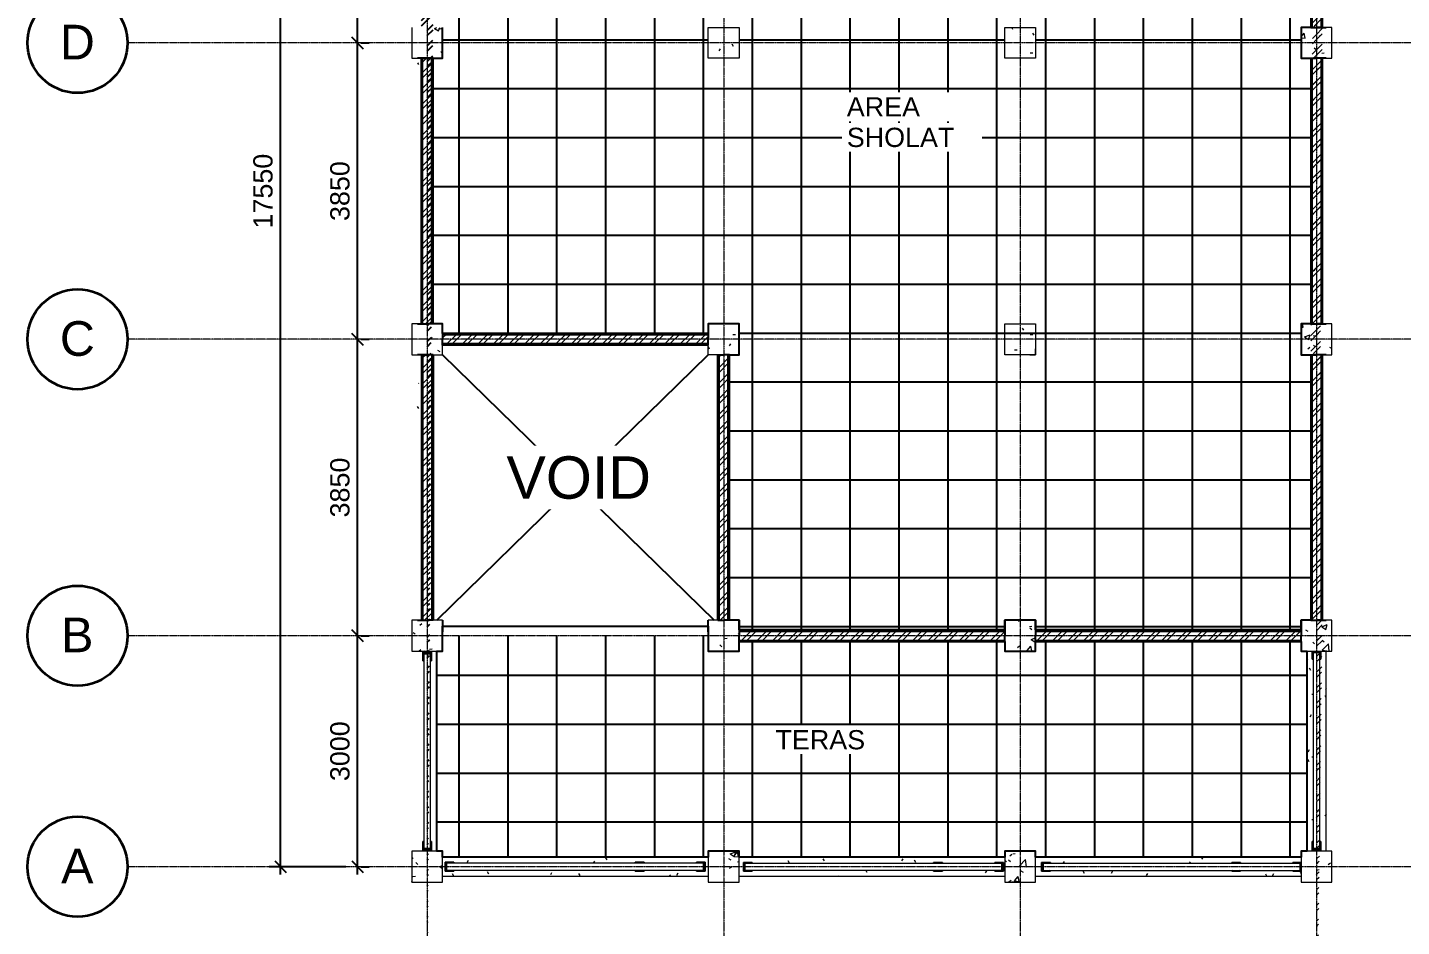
# Model space of a CAD drawing. Header units: millimetres. Extents: x 181904 to 315432, y 14752 to 46226.
# Drawn here: x 279509 to 297355, y 21502 to 33179 of the extents above; entities that cross this region are included whole.
import ezdxf

# ---------------------------------------------------------------- set-up
doc = ezdxf.new("R2010")
doc.units = ezdxf.units.MM
doc.linetypes.add('Grid Line', pattern=[21, 12, -3, 3, -3])
for name, color, linetype, lineweight in [('A-ANNO-DIMS', 211, 'Continuous', 9), ('A-FLOR', 192, 'Continuous', 9), ('A-FLOR-HRAL', 11, 'Continuous', 9), ('A-WALL', 113, 'Continuous', 9), ('A-WALL-PATT', 111, 'Continuous', 25), ('G-ANNO-TEXT', 231, 'Continuous', 9), ('S-BEAM', 12, 'Continuous', 9), ('S-COLS', 52, 'Continuous', 9), ('S-GRID', 1, 'Continuous', 9), ('S-GRID-IDEN', 1, 'Continuous', 35)]:
    doc.layers.add(name, color=color, linetype=linetype, lineweight=lineweight)
doc.styles.add('Arial', font='arial.ttf', dxfattribs={"height": 450})
doc.styles.add('Arial_1', font='arial.ttf', dxfattribs={"height": 250})
doc.dimstyles.new('Diagonal_-_2_5mm_Arial', dxfattribs={"dimscale": 304.8, "dimtxt": 255.06485, "dimasz": 0.492126, "dimexe": 0.492126, "dimexo": 0.492126, "dimgap": 0.328084, "dimtad": 1, "dimdec": 0, "dimzin": 0, "dimdsep": 46, "dimtxsty": 'Arial_1', "dimblk1": 'OBLIQUE', "dimblk2": 'OBLIQUE', "dimsah": 1, "dimcen": 0.09, "dimdle": 0.328084, "dimazin": 0, "dimtfac": 1, "dimtdec": 4, "dimtix": 1, "dimtmove": 0, "dimatfit": 3, "dimfxl": 1, "dimtvp": 1, "dimtfill": 1, "dimtolj": 1, "dimtzin": 0, "dimarcsym": 2})
pattern_1 = [(0, (292938.48, 26551.46), (812.8, 203.2), [33.528, -576.072, 33.528, -576.072, -3251.2]), (0, (292938.48, 26551.46), (812.8, 203.2), [-1219.2, 33.528, -1185.672, 33.528, -576.072, -1422.4]), (0, (292938.48, 26551.46), (812.8, 203.2), [-3048, 33.528, -372.872, 33.528, -982.472]), (120, (293243.28, 26653.06), (-582.3764, 602.3054), [33.528, -576.072, 33.528, -576.072, -3251.2]), (120, (293243.28, 26653.06), (-582.3764, 602.3054), [-1219.2, 33.528, -1185.672, 33.528, -576.072, -1422.4]), (120, (293243.28, 26653.06), (-582.3764, 602.3054), [-3048, 33.528, -372.872, 33.528, -982.472]), (240, (293344.88, 27059.46), (-230.4236, -805.5054), [33.528, -576.072, 33.528, -576.072, -3251.2]), (240, (293344.88, 27059.46), (-230.4236, -805.5054), [-1219.2, 33.528, -1185.672, 33.528, -576.072, -1422.4]), (240, (293344.88, 27059.46), (-230.4236, -805.5054), [-3048, 33.528, -372.872, 33.528, -982.472])]
pattern_2 = [(50, (292938.5, 26551.46), (728.737, -63.756), [76.2, -838.2]), (355, (292938.5, 26551.46), (-140.97, 764.23), [60.96, -670.56]), (100.451, (292999.2, 26546.14), (587.77, 700.467), [64.76, -712.36]), (46.184, (292938.5, 26754.7), (1084.32, -168.17), [114.3, -1257.3]), (96.636, (293028.8, 26740.6), (949.61, 989.71), [97.14, -1068.54]), (351.184, (292938.5, 26754.7), (949.62, 989.7), [91.44, -1005.84]), (21, (293040.1, 26703.86), (606.458, -409.06), [76.2, -838.2]), (326, (293040.1, 26703.86), (247.21, 736.753), [60.96, -670.56]), (71.451, (293090.6, 26669.8), (853.67, 327.685), [64.76, -712.36]), (37.5, (292938.48, 26551.46), (12.355, 338.22), [33.528, -628.904, 33.528, -647.192, -673.1]), (37.5, (292938.48, 26551.46), (12.355, 338.22), [-1343.152, 33.528, -639.572]), (7.5, (292938.48, 26551.46), (267.279, 400.722), [33.528, -354.584, 33.528, -613.664, -256.54]), (7.5, (292938.48, 26551.46), (267.279, 400.722), [-1035.304, 33.528, -223.012]), (327.5, (292711.9, 26551.46), (542.363, -22.915), [33.528, -220.472, 33.528, -758.952, -1051.56]), (327.5, (292711.9, 26551.46), (542.363, -22.915), [-1046.48, 33.528, -1018.032]), (317.5, (292610.3, 26551.46), (592.517, 101.707), [33.528, -296.672, 33.528, -492.76, -746.76]), (317.5, (292610.3, 26551.46), (592.517, 101.707), [-856.49, 33.53, -713.23])]
pattern_3 = [(45, (220486.29, 27640.56), (-101.02788, 101.02788), []), (45, (220553.64, 27640.56), (-101.02788, 101.02788), [])]

# ---------------------------------------------------------------- blocks, each defined once
blk = doc.blocks.new('Railing - 2_5 in-353977-LANTAI 2')
at = {"layer": 'A-FLOR-HRAL'}
for p, q in [((-57.15, 57.15), (57.15, 57.15)), ((-57.15, 57.15), (-43.053, 43.053)), ((-57.15, -57.15), (-57.15, 57.15)), ((57.15, 57.15), (-57.15, 57.15)), ((-57.15, 57.15), (-57.15, -57.15)), ((43.053, 43.053), (-43.053, 43.053)), ((-43.053, 43.053), (-43.053, 31.75)), ((43.053, 43.053), (57.15, 57.15)), ((43.053, 31.75), (43.053, 43.053)), ((57.15, 57.15), (57.15, -57.15)), ((57.15, -57.15), (57.15, 57.15)), ((-57.15, -57.15), (-44.45, -44.45)), ((-44.45, -57.15), (-57.15, -57.15)), ((-57.15, -57.15), (-44.45, -57.15)), ((57.15, -57.15), (44.45, -44.45)), ((57.15, -57.15), (44.45, -57.15)), ((44.45, -57.15), (57.15, -57.15))]:
    blk.add_line(p, q, dxfattribs=at)
blk = doc.blocks.new('Railing - 2_5 in-V1-LANTAI 2')
at = {"layer": 'A-FLOR-HRAL'}
for p, q in [((-57.15, 57.15), (-44.45, 57.15)), ((-57.15, 57.15), (-44.45, 44.45)), ((-57.15, -57.15), (-57.15, 57.15)), ((-44.45, 57.15), (-57.15, 57.15)), ((-57.15, 57.15), (-57.15, -57.15)), ((44.45, 57.15), (57.15, 57.15)), ((44.45, 44.45), (57.15, 57.15)), ((57.15, 57.15), (44.45, 57.15)), ((57.15, 57.15), (57.15, -57.15)), ((57.15, -57.15), (57.15, 57.15)), ((-57.15, -57.15), (-43.053, -43.053)), ((57.15, -57.15), (-57.15, -57.15)), ((-57.15, -57.15), (57.15, -57.15)), ((-43.053, -31.75), (-43.053, -43.053)), ((-43.053, -43.053), (43.053, -43.053)), ((43.053, -43.053), (43.053, -31.75)), ((57.15, -57.15), (43.053, -43.053))]:
    blk.add_line(p, q, dxfattribs=at)
blk = doc.blocks.new('Railing - 2_5 in-V2-LANTAI 2')
at = {"layer": 'A-FLOR-HRAL'}
for p, q in [((-57.15, 57.15), (-44.45, 57.15)), ((-57.15, 57.15), (-44.45, 44.45)), ((-57.15, -57.15), (-57.15, 57.15)), ((-44.45, 57.15), (-57.15, 57.15)), ((-57.15, 57.15), (-57.15, -57.15)), ((44.45, 57.15), (57.15, 57.15)), ((44.45, 44.45), (57.15, 57.15)), ((57.15, 57.15), (44.45, 57.15)), ((57.15, 57.15), (57.15, -57.15)), ((57.15, -57.15), (57.15, 57.15)), ((-57.15, -57.15), (-44.45, -44.45)), ((-44.45, -57.15), (-57.15, -57.15)), ((-57.15, -57.15), (-44.45, -57.15)), ((57.15, -57.15), (44.45, -44.45)), ((57.15, -57.15), (44.45, -57.15)), ((44.45, -57.15), (57.15, -57.15))]:
    blk.add_line(p, q, dxfattribs=at)
blk = doc.blocks.new('Railing - Railing-358414-LANTAI 2')
at = {"rotation": 89.99999999999982}
for name, p in [('Railing - 2_5 in-353977-LANTAI 2', (-7949, -4272)), ('Railing - 2_5 in-V2-LANTAI 2', (-5479, -4272)), ('Railing - 2_5 in-V1-LANTAI 2', (-4685, -4272))]:
    blk.add_blockref(name, p, dxfattribs=at)
blk = doc.blocks.new('Top Rail Type - Top Rail_Internal_-358570-LANTAI 2')
at = {"layer": 'A-FLOR-HRAL'}
for p, q in [((-7917, -4228), (-7981, -4228)), ((-7981, -4228), (-7981, -4230)), ((-7981, -4314), (-7981, -4230)), ((-4717, -4228), (-7917, -4228)), ((-4654, -4228), (-4717, -4228)), ((-4654, -4230), (-4654, -4228)), ((-4654, -4230), (-4654, -4314)), ((-7981, -4314), (-7981, -4317)), ((-7981, -4317), (-7917, -4317)), ((-7917, -4317), (-4717, -4317)), ((-4717, -4317), (-4654, -4317)), ((-4654, -4317), (-4654, -4314))]:
    blk.add_line(p, q, dxfattribs=at)
blk = doc.blocks.new('Railing - Railing-358851-LANTAI 2')
at = {"rotation": 89.99999999999982}
for name, p in [('Railing - 2_5 in-353977-LANTAI 2', (-4074, -4274)), ('Railing - 2_5 in-V2-LANTAI 2', (-1604, -4274)), ('Railing - 2_5 in-V1-LANTAI 2', (-810, -4274))]:
    blk.add_blockref(name, p, dxfattribs=at)
blk = doc.blocks.new('Top Rail Type - Top Rail_Internal_-358989-LANTAI 2')
at = {"layer": 'A-FLOR-HRAL'}
for p, q in [((-4042, -4229), (-4106, -4229)), ((-4106, -4229), (-4106, -4232)), ((-4106, -4316), (-4106, -4232)), ((-842, -4229), (-4042, -4229)), ((-779, -4229), (-842, -4229)), ((-779, -4232), (-779, -4229)), ((-779, -4232), (-779, -4316)), ((-4106, -4316), (-4106, -4318)), ((-4106, -4318), (-4042, -4318)), ((-4042, -4318), (-842, -4318)), ((-842, -4318), (-779, -4318)), ((-779, -4318), (-779, -4316))]:
    blk.add_line(p, q, dxfattribs=at)
blk = doc.blocks.new('Railing - 2_5 in-V3-LANTAI 2')
at = {"layer": 'A-FLOR-HRAL'}
for p, q in [((-57, 57), (-44, 57)), ((-57, 57), (-45, 45)), ((-57, -51), (-57, 57)), ((-44, 57), (-57, 57)), ((-57, 57), (-57, -51)), ((44, 57), (57, 57)), ((57, 57), (44, 57)), ((45, 45), (57, 57)), ((57, 57), (57, -51)), ((57, -51), (57, 57)), ((-51, -51), (-43, -43)), ((-43, -32), (-43, -43)), ((-43, -43), (43, -43)), ((43, -43), (43, -32)), ((51, -51), (43, -43))]:
    blk.add_line(p, q, dxfattribs=at)
blk = doc.blocks.new('Railing - Railing-359004-LANTAI 2')
at = {"rotation": 89.99999999999982}
for name, p in [('Railing - 2_5 in-353977-LANTAI 2', (-201, -4275)), ('Railing - 2_5 in-V2-LANTAI 2', (2269, -4275)), ('Railing - 2_5 in-V3-LANTAI 2', (3062, -4275))]:
    blk.add_blockref(name, p, dxfattribs=at)
blk = doc.blocks.new('Top Rail Type - Top Rail_Internal_-359223-LANTAI 2')
at = {"layer": 'A-FLOR-HRAL'}
for p, q in [((-170, -4231), (-233, -4231)), ((-233, -4231), (-233, -4233)), ((-233, -4317), (-233, -4233)), ((3030, -4231), (-170, -4231)), ((3094, -4231), (3030, -4231)), ((3094, -4233), (3094, -4231)), ((3094, -4233), (3094, -4317)), ((-233, -4317), (-233, -4320)), ((-233, -4320), (-170, -4320)), ((-170, -4320), (3030, -4320)), ((3030, -4320), (3094, -4320)), ((3094, -4320), (3094, -4317))]:
    blk.add_line(p, q, dxfattribs=at)
blk = doc.blocks.new('Railing - 2_5 in-V4-LANTAI 2')
at = {"layer": 'A-FLOR-HRAL'}
for p, q in [((-57.15, -57.15), (-57.15, 48.25)), ((-57.15, 48.25), (-57.15, -57.15)), ((-48.25, 48.25), (-43.053, 43.053)), ((43.053, 43.053), (-43.053, 43.053)), ((-43.053, 43.053), (-43.053, 31.75)), ((43.053, 43.053), (48.25, 48.25)), ((43.053, 31.75), (43.053, 43.053)), ((57.15, 48.25), (57.15, -57.15)), ((57.15, -57.15), (57.15, 48.25)), ((-57.15, -57.15), (-44.45, -44.45)), ((-44.45, -57.15), (-57.15, -57.15)), ((-57.15, -57.15), (-44.45, -57.15)), ((57.15, -57.15), (44.45, -44.45)), ((57.15, -57.15), (44.45, -57.15)), ((44.45, -57.15), (57.15, -57.15))]:
    blk.add_line(p, q, dxfattribs=at)
blk = doc.blocks.new('Railing - Railing-359238-LANTAI 2')
for name, p in [('Railing - 2_5 in-V4-LANTAI 2', (3313, -1520)), ('Railing - 2_5 in-V1-LANTAI 2', (3313, -4004))]:
    blk.add_blockref(name, p)
blk = doc.blocks.new('Top Rail Type - Top Rail_Internal_-359426-LANTAI 2')
at = {"layer": 'A-FLOR-HRAL'}
for p, q in [((3268, -1489), (3268, -1552)), ((3271, -1489), (3268, -1489)), ((3268, -1552), (3268, -3972)), ((3271, -1489), (3355, -1489)), ((3357, -1489), (3355, -1489)), ((3357, -1552), (3357, -1489)), ((3357, -3972), (3357, -1552)), ((3268, -3972), (3268, -4036)), ((3268, -4036), (3271, -4036)), ((3355, -4036), (3271, -4036)), ((3355, -4036), (3357, -4036)), ((3357, -4036), (3357, -3972))]:
    blk.add_line(p, q, dxfattribs=at)
blk = doc.blocks.new('Railing - Railing-359441-LANTAI 2')
for name, p in [('Railing - 2_5 in-353977-LANTAI 2', (-8237, -1540)), ('Railing - 2_5 in-V1-LANTAI 2', (-8237, -4004))]:
    blk.add_blockref(name, p)
blk = doc.blocks.new('Top Rail Type - Top Rail_Internal_-359562-LANTAI 2')
at = {"layer": 'A-FLOR-HRAL'}
for p, q in [((-8282, -1509), (-8282, -1572)), ((-8279, -1509), (-8282, -1509)), ((-8282, -1572), (-8282, -3972)), ((-8279, -1509), (-8195, -1509)), ((-8193, -1509), (-8195, -1509)), ((-8193, -1572), (-8193, -1509)), ((-8193, -3972), (-8193, -1572)), ((-8282, -3972), (-8282, -4036)), ((-8282, -4036), (-8279, -4036)), ((-8195, -4036), (-8279, -4036)), ((-8195, -4036), (-8193, -4036)), ((-8193, -4036), (-8193, -3972))]:
    blk.add_line(p, q, dxfattribs=at)
blk = doc.blocks.new('Grid - Standard-24584-LANTAI 2')
at = {"layer": 'S-GRID-IDEN'}
blk.add_circle((0, 0), 6.5, dxfattribs=at)
blk = doc.blocks.new('_Oblique')
at = {"color": 0, "linetype": 'ByBlock', "lineweight": -2}
blk.add_line((-0.5, -0.5), (0.5, 0.5), dxfattribs=at)
blk = doc.blocks.new('*D44')
at = {"layer": 'A-ANNO-DIMS', "color": 0, "lineweight": -2, "transparency": 16777216}
for p, q in [((283796, 22179), (283796, 25379)), ((283840, 25279), (283946, 25279)), ((283840, 22279), (283946, 22279))]:
    blk.add_line(p, q, dxfattribs=at)
at = {"layer": 'Defpoints', "color": 0, "transparency": 16777216}
for p in [(283690, 25279), (283796, 25279), (283690, 22279)]:
    blk.add_point(p, dxfattribs=at)
at = {"layer": 'A-ANNO-DIMS', "color": 0, "lineweight": -2, "transparency": 16777216, "xscale": 150, "yscale": 150, "zscale": 150}
for p, rotation in [((283796, 25279), 90), ((283796, 22279), 270)]:
    blk.add_blockref('_Oblique', p, dxfattribs=dict(at, rotation=rotation))
at = {"layer": 'A-ANNO-DIMS', "color": 0, "transparency": 16777216, "insert": (283568, 23779), "char_height": 250, "width": 922.94, "attachment_point": 5, "rotation": 90, "style": 'Arial_1', "bg_fill": 3, "box_fill_scale": 1.1, "bg_fill_color": 256, "bg_fill_true_color": 13158600, "bg_fill_transparency": 0}
blk.add_mtext('\\A1;3000', dxfattribs=at)
blk = doc.blocks.new('*D45')
at = {"layer": 'A-ANNO-DIMS', "color": 0, "lineweight": -2, "transparency": 16777216}
for p, q in [((283796, 25179), (283796, 29229)), ((283840, 29129), (283946, 29129)), ((283840, 25279), (283946, 25279))]:
    blk.add_line(p, q, dxfattribs=at)
at = {"layer": 'Defpoints', "color": 0, "transparency": 16777216}
for p in [(283690, 29129), (283796, 29129), (283690, 25279)]:
    blk.add_point(p, dxfattribs=at)
at = {"layer": 'A-ANNO-DIMS', "color": 0, "lineweight": -2, "transparency": 16777216, "xscale": 150, "yscale": 150, "zscale": 150}
for p, rotation in [((283796, 29129), 90), ((283796, 25279), 270)]:
    blk.add_blockref('_Oblique', p, dxfattribs=dict(at, rotation=rotation))
at = {"layer": 'A-ANNO-DIMS', "color": 0, "transparency": 16777216, "insert": (283568, 27204), "char_height": 250, "width": 922.94, "attachment_point": 5, "rotation": 90, "style": 'Arial_1', "bg_fill": 3, "box_fill_scale": 1.1, "bg_fill_color": 256, "bg_fill_true_color": 13158600, "bg_fill_transparency": 0}
blk.add_mtext('\\A1;3850', dxfattribs=at)
blk = doc.blocks.new('*D46')
at = {"layer": 'A-ANNO-DIMS', "color": 0, "lineweight": -2, "transparency": 16777216}
for p, q in [((283796, 29029), (283796, 33079)), ((283840, 32979), (283946, 32979)), ((283840, 29129), (283946, 29129))]:
    blk.add_line(p, q, dxfattribs=at)
at = {"layer": 'Defpoints', "color": 0, "transparency": 16777216}
for p in [(283690, 32979), (283796, 32979), (283690, 29129)]:
    blk.add_point(p, dxfattribs=at)
at = {"layer": 'A-ANNO-DIMS', "color": 0, "lineweight": -2, "transparency": 16777216, "xscale": 150, "yscale": 150, "zscale": 150}
for p, rotation in [((283796, 32979), 90), ((283796, 29129), 270)]:
    blk.add_blockref('_Oblique', p, dxfattribs=dict(at, rotation=rotation))
at = {"layer": 'A-ANNO-DIMS', "color": 0, "transparency": 16777216, "insert": (283568, 31054), "char_height": 250, "width": 922.94, "attachment_point": 5, "rotation": 90, "style": 'Arial_1', "bg_fill": 3, "box_fill_scale": 1.1, "bg_fill_color": 256, "bg_fill_true_color": 13158600, "bg_fill_transparency": 0}
blk.add_mtext('\\A1;3850', dxfattribs=at)
blk = doc.blocks.new('*D47')
at = {"layer": 'A-ANNO-DIMS', "color": 0, "lineweight": -2, "transparency": 16777216}
for p, q in [((283796, 32879), (283796, 36929)), ((283840, 36829), (283946, 36829)), ((283840, 32979), (283946, 32979))]:
    blk.add_line(p, q, dxfattribs=at)
at = {"layer": 'Defpoints', "color": 0, "transparency": 16777216}
for p in [(283690, 36829), (283796, 36829), (283690, 32979)]:
    blk.add_point(p, dxfattribs=at)
at = {"layer": 'A-ANNO-DIMS', "color": 0, "lineweight": -2, "transparency": 16777216, "xscale": 150, "yscale": 150, "zscale": 150}
for p, rotation in [((283796, 36829), 90), ((283796, 32979), 270)]:
    blk.add_blockref('_Oblique', p, dxfattribs=dict(at, rotation=rotation))
at = {"layer": 'A-ANNO-DIMS', "color": 0, "transparency": 16777216, "insert": (283568, 34904), "char_height": 250, "width": 922.94, "attachment_point": 5, "rotation": 90, "style": 'Arial_1', "bg_fill": 3, "box_fill_scale": 1.1, "bg_fill_color": 256, "bg_fill_true_color": 13158600, "bg_fill_transparency": 0}
blk.add_mtext('\\A1;3850', dxfattribs=at)
blk = doc.blocks.new('*D49')
at = {"layer": 'A-ANNO-DIMS', "color": 0, "lineweight": -2, "transparency": 16777216}
for p, q in [((283646, 39829), (282646, 39829)), ((282796, 22179), (282796, 39929)), ((283646, 22279), (282646, 22279))]:
    blk.add_line(p, q, dxfattribs=at)
at = {"layer": 'Defpoints', "color": 0, "transparency": 16777216}
for p in [(282796, 39829), (283796, 39829), (283796, 22279)]:
    blk.add_point(p, dxfattribs=at)
at = {"layer": 'A-ANNO-DIMS', "color": 0, "lineweight": -2, "transparency": 16777216, "xscale": 150, "yscale": 150, "zscale": 150}
for p, rotation in [((282796, 39829), 90), ((282796, 22279), 270)]:
    blk.add_blockref('_Oblique', p, dxfattribs=dict(at, rotation=rotation))
at = {"layer": 'A-ANNO-DIMS', "color": 0, "transparency": 16777216, "insert": (282569, 31054), "char_height": 250, "attachment_point": 5, "rotation": 90, "style": 'Arial_1', "bg_fill": 3, "box_fill_scale": 1.1, "bg_fill_color": 256, "bg_fill_true_color": 13158600, "bg_fill_transparency": 0}
blk.add_mtext('\\A1;17550', dxfattribs=at)

msp = doc.modelspace()

# ---------------------------------------------------------------- hatches: boundary and pattern name
at = {"true_color": 0x636466}
h = msp.add_hatch(dxfattribs=at)
h.set_pattern_fill('ANSI37', color=251, scale=200, angle=45)
h.paths.add_polyline_path([(292201.3, 36829.3), (292201.3, 37029.3), (292326.3, 37029.3), (292326.3, 39629.3), (292201.3, 39629.3), (292201.3, 39754.3), (288751.3, 39754.3), (288751.3, 39629.3), (288626.3, 39629.3), (288626.3, 37029.3), (288751.3, 37029.3), (288751.3, 36829.3)])
h.paths.add_polyline_path([(296176.3, 36629.3), (296051.3, 36629.3), (296051.3, 36754.3), (292601.3, 36754.3), (292601.3, 36629.3), (292401.3, 36629.3), (292401.3, 33179.3), (292601.3, 33179.3), (292601.3, 32979.3), (296051.3, 32979.3), (296051.3, 33179.3), (296176.3, 33179.3)])
h.paths.add_polyline_path([(288551.3, 33179.3), (288751.3, 33179.3), (288751.3, 32979.3), (292201.3, 32979.3), (292201.3, 33179.3), (292401.3, 33179.3), (292401.3, 36629.3), (292201.3, 36629.3), (292201.3, 36829.3), (288751.3, 36829.3), (288751.3, 36629.3), (288551.3, 36629.3)])
h.paths.add_polyline_path([(288551.3, 36629.3), (288351.3, 36629.3), (288351.3, 36754.3), (284901.3, 36754.3), (284901.3, 36629.3), (284776.3, 36629.3), (284776.3, 33179.3), (284901.3, 33179.3), (284901.3, 32979.3), (288351.3, 32979.3), (288351.3, 33179.3), (288551.3, 33179.3)])
h.paths.add_polyline_path([(284901.3, 32979.3), (284901.3, 32779.3), (284776.3, 32779.3), (284776.3, 29329.3), (284901.3, 29329.3), (284901.3, 29204.3), (288351.3, 29204.3), (288351.3, 29329.3), (288551.3, 29329.3), (288551.3, 32779.3), (288351.3, 32779.3), (288351.3, 32979.3)])
h.paths.add_polyline_path([(288551.3, 29329.3), (288751.3, 29329.3), (288751.3, 28929.3), (288626.3, 28929.3), (288626.3, 25479.3), (288751.3, 25479.3), (288751.3, 25354.3), (292201.3, 25354.3), (292201.3, 25479.3), (292401.3, 25479.3), (292401.3, 32779.3), (292201.3, 32779.3), (292201.3, 32979.3), (288751.3, 32979.3), (288751.3, 32779.3), (288551.3, 32779.3)])
h.paths.add_polyline_path([(292401.3, 25479.3), (292601.3, 25479.3), (292601.3, 25354.3), (296051.3, 25354.3), (296051.3, 25479.3), (296176.3, 25479.3), (296176.3, 28929.3), (296051.3, 28929.3), (296051.3, 29329.3), (296176.3, 29329.3), (296176.3, 32779.3), (296051.3, 32779.3), (296051.3, 32979.3), (292601.3, 32979.3), (292601.3, 32779.3), (292401.3, 32779.3)])
h.paths.add_polyline_path([(289527.8, 38551.2), (291652.1, 38551.2), (291652.1, 39066.4), (289527.8, 39066.4)], flags=24)
h.paths.add_polyline_path([(290072.3, 31490.5), (291594.6, 31490.5), (291594.6, 32005.7), (290072.3, 32005.7)], flags=24)
h.paths.add_polyline_path([(290087.5, 31887.4), (291164.6, 31887.4), (291164.6, 32402.6), (290087.5, 32402.6)], flags=24)
h = msp.add_hatch(dxfattribs=at)
h.set_pattern_fill('ANSI37', color=251, scale=200, angle=45)
h.paths.add_polyline_path([(284901.3, 25279.3), (284901.3, 25079.3), (284826.3, 25079.3), (284826.3, 22479.3), (284901.3, 22479.3), (284901.3, 22404.3), (288351.3, 22404.3), (288351.3, 22479.3), (288551.3, 22479.3), (288551.3, 25079.3), (288351.3, 25079.3), (288351.3, 25279.3)])
h.paths.add_polyline_path([(288551.3, 22479.3), (288751.3, 22479.3), (288751.3, 22404.3), (292201.3, 22404.3), (292201.3, 22479.3), (292601.3, 22479.3), (292601.3, 22404.3), (296051.3, 22404.3), (296051.3, 22479.3), (296126.3, 22479.3), (296126.3, 25079.3), (296051.3, 25079.3), (296051.3, 25204.3), (292601.3, 25204.3), (292601.3, 25079.3), (292201.3, 25079.3), (292201.3, 25204.3), (288751.3, 25204.3), (288751.3, 25079.3), (288551.3, 25079.3)])
h.paths.add_polyline_path([(289153.7, 23666.8), (290443.1, 23666.8), (290443.1, 24182), (289153.7, 24182)], flags=24)
at = {"layer": 'A-WALL', "lineweight": 25}
h = msp.add_hatch(dxfattribs=at)
h.set_pattern_fill('ANSI32', color=256, scale=15)
h.paths.add_polyline_path([(284701.3, 33179.3), (284626.3, 33179.3), (284626.3, 36629.3), (284701.3, 43361.3), (284701.3, 36629.3), (284776.3, 36629.3), (284776.3, 33179.3), (284701.3, 19482.2)])
at = {"layer": 'A-WALL-PATT', "lineweight": 9}
h = msp.add_hatch(dxfattribs=at)
h.set_pattern_fill('ANSI32', color=256, angle=45, style=0)
h.set_pattern_definition(pattern_3)
h.paths.add_polyline_path([(296251.3, 28929.3), (296326.3, 28929.3), (296326.3, 25479.3), (296251.3, 19482.2), (296251.3, 25479.3), (296176.3, 25479.3), (296176.3, 28929.3), (296251.3, 43361.3)])
h = msp.add_hatch(dxfattribs=at)
h.set_pattern_fill('ANSI32', color=256, angle=45, style=0)
h.set_pattern_definition(pattern_3)
h.paths.add_polyline_path([(296251.3, 33179.3), (296176.3, 33179.3), (296176.3, 36629.3), (296251.3, 43361.3), (296251.3, 36629.3), (296326.3, 36629.3), (296326.3, 33179.3), (296251.3, 19482.2)])
h = msp.add_hatch(dxfattribs=at)
h.set_pattern_fill('FP_1', color=256, style=0, pattern_type=2)
h.set_pattern_definition(pattern_1)
h.paths.add_polyline_path([(284591.3, 29329.3), (284591.3, 32779.3), (284576.3, 32779.3), (284576.3, 29329.3)])
h = msp.add_hatch(dxfattribs=at)
h.set_pattern_fill('ANSI32', color=256, angle=45, style=0)
h.set_pattern_definition(pattern_3)
h.paths.add_polyline_path([(284761.3, 32779.3), (284701.3, 32779.3), (284701.3, 29329.3), (284761.3, 29329.3)])
h.paths.add_polyline_path([(284701.3, 32779.3), (284641.3, 32779.3), (284641.3, 29329.3), (284701.3, 29329.3)])
h = msp.add_hatch(dxfattribs=at)
h.set_pattern_fill('FP_1', color=256, style=0, pattern_type=2)
h.set_pattern_definition(pattern_1)
h.paths.add_polyline_path([(284726.3, 29329.3), (284726.3, 32779.3), (284711.3, 32779.3), (284711.3, 29329.3)])
h = msp.add_hatch(dxfattribs=at)
h.set_pattern_fill('ANSI32', color=256, angle=45, style=0)
h.set_pattern_definition(pattern_3)
h.paths.add_polyline_path([(296311.3, 32779.3), (296251.3, 32779.3), (296251.3, 29329.3), (296311.3, 29329.3)])
h.paths.add_polyline_path([(296251.3, 32779.3), (296191.3, 32779.3), (296191.3, 29329.3), (296251.3, 29329.3)])
h = msp.add_hatch(dxfattribs=at)
h.set_pattern_fill('FP_1', color=256, style=0, pattern_type=2)
h.set_pattern_definition(pattern_1)
h.paths.add_polyline_path([(296241.3, 29329.3), (296241.3, 32779.3), (296226.3, 32779.3), (296226.3, 29329.3)])
h = msp.add_hatch(dxfattribs=at)
h.set_pattern_fill('ANSI32', color=256, angle=45, style=0)
h.set_pattern_definition(pattern_3)
h.paths.add_polyline_path([(288351.3, 29129.3), (284901.3, 29129.3), (284901.3, 29069.3), (288351.3, 29069.3)])
h.paths.add_polyline_path([(288351.3, 29189.3), (284901.3, 29189.3), (284901.3, 29129.3), (288351.3, 29129.3)])
h.paths.add_polyline_path([(284761.3, 28929.3), (284701.3, 28929.3), (284701.3, 25479.3), (284761.3, 25479.3)])
h.paths.add_polyline_path([(284701.3, 28929.3), (284641.3, 28929.3), (284641.3, 25479.3), (284701.3, 25479.3)])
h.paths.add_polyline_path([(288611.3, 28929.3), (288551.3, 28929.3), (288551.3, 25479.3), (288611.3, 25479.3)])
h.paths.add_polyline_path([(288551.3, 28929.3), (288491.3, 28929.3), (288491.3, 25479.3), (288551.3, 25479.3)])
h = msp.add_hatch(dxfattribs=at)
h.set_pattern_fill('FP_1', color=256, style=0, pattern_type=2)
h.set_pattern_definition(pattern_1)
h.paths.add_polyline_path([(284591.3, 25479.3), (284591.3, 28929.3), (284576.3, 28929.3), (284576.3, 25479.3)])
h = msp.add_hatch(dxfattribs=at)
h.set_pattern_fill('FP_1', color=256, style=0, pattern_type=2)
h.set_pattern_definition(pattern_1)
h.paths.add_polyline_path([(284726.3, 25479.3), (284726.3, 28929.3), (284711.3, 28929.3), (284711.3, 25479.3)])
h = msp.add_hatch(dxfattribs=at)
h.set_pattern_fill('ANSI32', color=256, angle=45, style=0)
h.set_pattern_definition(pattern_3)
h.paths.add_polyline_path([(292201.3, 25339.3), (288751.3, 25339.3), (288751.3, 25279.3), (292201.3, 25279.3)])
h.paths.add_polyline_path([(292201.3, 25279.3), (288751.3, 25279.3), (288751.3, 25219.3), (292201.3, 25219.3)])
h.paths.add_polyline_path([(296051.3, 25279.3), (292601.3, 25279.3), (292601.3, 25219.3), (296051.3, 25219.3)])
h.paths.add_polyline_path([(296051.3, 25339.3), (292601.3, 25339.3), (292601.3, 25279.3), (296051.3, 25279.3)])
at = {"layer": 'S-BEAM'}
h = msp.add_hatch(dxfattribs=at)
h.set_pattern_fill('FP_1', color=256, style=0, pattern_type=2)
h.set_pattern_definition(pattern_1)
h.paths.add_polyline_path([(296208.2, 22479.3), (296376.3, 22479.3), (296376.3, 25079.3), (296308.4, 25079.3), (296308.4, 24973.9), (296295.7, 24973.9), (296295.7, 22604.7), (296308.4, 22604.7), (296308.4, 22490.4), (296194.1, 22490.4), (296194.1, 22604.7), (296206.8, 22604.7), (296206.8, 24973.9), (296194.1, 24973.9), (296194.1, 25079.3), (296126.3, 25079.3), (296126.3, 22479.3), (296206.8, 22479.3)])
h = msp.add_hatch(dxfattribs=at)
h.set_pattern_fill('FP_1', color=256, style=0, pattern_type=2)
h.set_pattern_definition(pattern_1)
h.paths.add_polyline_path([(288124.2, 22154.3), (288351.3, 22154.3), (288351.3, 22404.3), (284901.3, 22404.3), (284901.3, 22154.3), (287986.8, 22154.3)])
h.paths.add_polyline_path([(287502.7, 22222.2), (287402.5, 22222.2), (287402.5, 22234.9), (285046.7, 22234.9), (285046.7, 22222.2), (284932.4, 22222.2), (284932.4, 22336.5), (285046.7, 22336.5), (285046.7, 22323.8), (287402.5, 22323.8), (287402.5, 22336.5), (287516.8, 22336.5), (287516.8, 22323.8), (288195.9, 22323.8), (288195.9, 22336.5), (288310.2, 22336.5), (288310.2, 22222.2), (288195.9, 22222.2), (288195.9, 22234.9), (287516.8, 22234.9), (287516.8, 22222.2)])
h = msp.add_hatch(dxfattribs=at)
h.set_pattern_fill('FP_1', color=256, style=0, pattern_type=2)
h.set_pattern_definition(pattern_1)
h.paths.add_polyline_path([(291833.7, 22154.3), (292201.3, 22154.3), (292201.3, 22404.3), (288751.3, 22404.3), (288751.3, 22154.3), (291558.9, 22154.3)])
h.paths.add_polyline_path([(292085.1, 22220.6), (292071, 22220.6), (292071, 22233.3), (291391.9, 22233.3), (291391.9, 22220.6), (291277.6, 22220.6), (291277.6, 22233.3), (288921.8, 22233.3), (288921.8, 22220.6), (288807.5, 22220.6), (288807.5, 22334.9), (288921.8, 22334.9), (288921.8, 22322.2), (291277.6, 22322.2), (291277.6, 22334.9), (291391.9, 22334.9), (291391.9, 22322.2), (292071, 22322.2), (292071, 22334.9), (292185.3, 22334.9), (292185.3, 22220.6), (292096.4, 22220.6)])
h = msp.add_hatch(dxfattribs=at)
h.set_pattern_fill('FP_1', color=256, style=0, pattern_type=2)
h.set_pattern_definition(pattern_1)
h.paths.add_polyline_path([(295405.7, 22154.3), (296051.3, 22154.3), (296051.3, 22219), (295943.5, 22219), (295943.5, 22231.7), (295264.4, 22231.7), (295264.4, 22219), (295150.1, 22219), (295150.1, 22231.7), (292794.3, 22231.7), (292794.3, 22219), (292680, 22219), (292680, 22333.3), (292794.3, 22333.3), (292795.4, 22320.6), (295150.1, 22320.6), (295150.1, 22333.3), (295264.4, 22333.3), (295264.4, 22320.6), (295943.5, 22320.6), (295943.5, 22333.3), (296051.3, 22333.3), (296051.3, 22404.3), (292601.3, 22404.3), (292601.3, 22154.3), (295264.4, 22154.3)])
at = {"layer": 'S-COLS'}
h = msp.add_hatch(dxfattribs=at)
h.set_pattern_fill('FP_2', color=256, style=0, pattern_type=2)
h.set_pattern_definition(pattern_2)
h.paths.add_polyline_path([(284901.3, 32779.3), (284901.3, 33179.3), (284501.3, 33179.3), (284501.3, 32779.3)])
h = msp.add_hatch(dxfattribs=at)
h.set_pattern_fill('FP_1', color=256, style=0, pattern_type=2)
h.set_pattern_definition(pattern_1)
h.paths.add_polyline_path([(288351.3, 32779.3), (288751.3, 32779.3), (288751.3, 33179.3), (288351.3, 33179.3)])
h = msp.add_hatch(dxfattribs=at)
h.set_pattern_fill('FP_1', color=256, style=0, pattern_type=2)
h.set_pattern_definition(pattern_1)
h.paths.add_polyline_path([(292201.3, 32779.3), (292601.3, 32779.3), (292601.3, 33179.3), (292201.3, 33179.3)])
h = msp.add_hatch(dxfattribs=at)
h.set_pattern_fill('FP_2', color=256, style=0, pattern_type=2)
h.set_pattern_definition(pattern_2)
h.paths.add_polyline_path([(296451.3, 32779.3), (296451.3, 33179.3), (296051.3, 33179.3), (296051.3, 32779.3)])
h = msp.add_hatch(dxfattribs=at)
h.set_pattern_fill('FP_2', color=256, style=0, pattern_type=2)
h.set_pattern_definition(pattern_2)
h.paths.add_polyline_path([(284901.3, 28929.3), (284901.3, 29329.3), (284501.3, 29329.3), (284501.3, 28929.3)])
h = msp.add_hatch(dxfattribs=at)
h.set_pattern_fill('FP_1', color=256, style=0, pattern_type=2)
h.set_pattern_definition(pattern_1)
h.paths.add_polyline_path([(288351.3, 28929.3), (288751.3, 28929.3), (288751.3, 29329.3), (288351.3, 29329.3)])
h = msp.add_hatch(dxfattribs=at)
h.set_pattern_fill('FP_1', color=256, style=0, pattern_type=2)
h.set_pattern_definition(pattern_1)
h.paths.add_polyline_path([(292201.3, 28929.3), (292601.3, 28929.3), (292601.3, 29329.3), (292201.3, 29329.3)])
h = msp.add_hatch(dxfattribs=at)
h.set_pattern_fill('FP_2', color=256, style=0, pattern_type=2)
h.set_pattern_definition(pattern_2)
h.paths.add_polyline_path([(296451.3, 28929.3), (296451.3, 29329.3), (296051.3, 29329.3), (296051.3, 28929.3)])
h = msp.add_hatch(dxfattribs=at)
h.set_pattern_fill('FP_2', color=256, style=0, pattern_type=2)
h.set_pattern_definition(pattern_2)
h.paths.add_polyline_path([(284901.3, 25079.3), (284901.3, 25479.3), (284501.3, 25479.3), (284501.3, 25079.3), (284689.5, 25079.3)])
h = msp.add_hatch(dxfattribs=at)
h.set_pattern_fill('FP_2', color=256, style=0, pattern_type=2)
h.set_pattern_definition(pattern_2)
h.paths.add_polyline_path([(288751.3, 25079.3), (288751.3, 25479.3), (288351.3, 25479.3), (288351.3, 25079.3)])
h = msp.add_hatch(dxfattribs=at)
h.set_pattern_fill('FP_2', color=256, style=0, pattern_type=2)
h.set_pattern_definition(pattern_2)
h.paths.add_polyline_path([(292601.3, 25079.3), (292601.3, 25479.3), (292201.3, 25479.3), (292201.3, 25079.3)])
h = msp.add_hatch(dxfattribs=at)
h.set_pattern_fill('FP_2', color=256, style=0, pattern_type=2)
h.set_pattern_definition(pattern_2)
h.paths.add_polyline_path([(296051.3, 25079.3), (296451.3, 25079.3), (296451.3, 25479.3), (296051.3, 25479.3), (296051.3, 25209.8)])
h = msp.add_hatch(dxfattribs=at)
h.set_pattern_fill('FP_2', color=256, style=0, pattern_type=2)
h.set_pattern_definition(pattern_2)
h.paths.add_polyline_path([(284689.5, 22079.3), (284901.3, 22079.3), (284901.3, 22479.3), (284501.3, 22479.3), (284501.3, 22079.3)])
h = msp.add_hatch(dxfattribs=at)
h.set_pattern_fill('FP_2', color=256, style=0, pattern_type=2)
h.set_pattern_definition(pattern_2)
h.paths.add_polyline_path([(288536.4, 22079.3), (288751.3, 22079.3), (288751.3, 22479.3), (288351.3, 22479.3), (288351.3, 22079.3)])
h = msp.add_hatch(dxfattribs=at)
h.set_pattern_fill('FP_2', color=256, style=0, pattern_type=2)
h.set_pattern_definition(pattern_2)
h.paths.add_polyline_path([(292601.3, 22079.3), (292601.3, 22479.3), (292201.3, 22479.3), (292201.3, 22079.3), (292383.2, 22079.3)])
h = msp.add_hatch(dxfattribs=at)
h.set_pattern_fill('FP_2', color=256, style=0, pattern_type=2)
h.set_pattern_definition(pattern_2)
h.paths.add_polyline_path([(296230.1, 22079.3), (296451.3, 22079.3), (296451.3, 22479.3), (296051.3, 22479.3), (296051.3, 22079.3)])

# ---------------------------------------------------------------- linework, layer by layer
for p, q in [((284826.3, 25479.3), (288351.3, 28929.3)), ((284901.3, 28929.3), (288426.3, 25479.3))]:
    msp.add_line(p, q)
at = {"layer": 'A-FLOR'}
for p, q in [((288351.3, 32779.3), (288351.3, 33179.3)), ((288351.3, 33179.3), (288751.3, 33179.3)), ((288751.3, 33179.3), (288751.3, 32779.3)), ((292201.3, 32779.3), (292201.3, 33179.3)), ((292201.3, 33179.3), (292601.3, 33179.3)), ((292601.3, 33179.3), (292601.3, 32779.3)), ((288751.3, 32779.3), (288351.3, 32779.3)), ((292601.3, 32779.3), (292201.3, 32779.3)), ((288351.3, 28929.3), (288351.3, 29329.3)), ((288351.3, 29329.3), (288751.3, 29329.3)), ((288751.3, 29329.3), (288751.3, 28929.3)), ((288751.3, 28929.3), (288351.3, 28929.3)), ((292526.3, 28929.3), (292601.3, 28929.3)), ((292601.3, 28929.3), (292601.3, 29004.3)), ((284826.3, 25079.3), (284826.3, 22479.3)), ((296126.3, 22479.3), (296126.3, 25079.3)), ((284901.3, 22404.3), (288351.3, 22404.3)), ((288751.3, 22404.3), (292201.3, 22404.3)), ((292601.3, 22404.3), (296051.3, 22404.3))]:
    msp.add_line(p, q, dxfattribs=at)
msp.add_lwpolyline([(284901.3, 25479.3), (284903.6, 25404.4), (288351.3, 25404.3)], dxfattribs=at)
at = {"layer": 'A-WALL', "lineweight": 25}
for p, q in [((296176.3, 36629.3), (296176.3, 33179.3)), ((296191.3, 36629.3), (296191.3, 33179.3)), ((296311.3, 36629.3), (296311.3, 33179.3)), ((296326.3, 36629.3), (296326.3, 33179.3)), ((296176.3, 33179.3), (296251.3, 33179.3)), ((296226.3, 33179.3), (296376.3, 33179.3)), ((296326.3, 33179.3), (296251.3, 33179.3)), ((284726.3, 32779.3), (284576.3, 32779.3)), ((284626.3, 29329.3), (284626.3, 32779.3)), ((284626.3, 32779.3), (284701.3, 32779.3)), ((284641.3, 29329.3), (284641.3, 32779.3)), ((284776.3, 32779.3), (284701.3, 32779.3)), ((284761.3, 29329.3), (284761.3, 32779.3)), ((284776.3, 29329.3), (284776.3, 32779.3)), ((296176.3, 32779.3), (296251.3, 32779.3)), ((296176.3, 32779.3), (296176.3, 29329.3)), ((296191.3, 32779.3), (296191.3, 29329.3)), ((296376.3, 32779.3), (296226.3, 32779.3)), ((296326.3, 32779.3), (296251.3, 32779.3)), ((296311.3, 32779.3), (296311.3, 29329.3)), ((296326.3, 32779.3), (296326.3, 29329.3)), ((284576.3, 29329.3), (284726.3, 29329.3)), ((284626.3, 29329.3), (284701.3, 29329.3)), ((284776.3, 29329.3), (284701.3, 29329.3)), ((296176.3, 29329.3), (296251.3, 29329.3)), ((296226.3, 29329.3), (296376.3, 29329.3)), ((296326.3, 29329.3), (296251.3, 29329.3)), ((288351.3, 29204.3), (284901.3, 29204.3)), ((284901.3, 29204.3), (284901.3, 29129.3)), ((288351.3, 29189.3), (284901.3, 29189.3)), ((284901.3, 29054.3), (284901.3, 29129.3)), ((288351.3, 29204.3), (288351.3, 29129.3)), ((288351.3, 29054.3), (288351.3, 29129.3)), ((284726.3, 28929.3), (284576.3, 28929.3)), ((284626.3, 28929.3), (284701.3, 28929.3)), ((284626.3, 28929.3), (284626.3, 25479.3)), ((284641.3, 28929.3), (284641.3, 25479.3)), ((284776.3, 28929.3), (284701.3, 28929.3)), ((284761.3, 28929.3), (284761.3, 25479.3)), ((284776.3, 28929.3), (284776.3, 25479.3)), ((288351.3, 29069.3), (284901.3, 29069.3)), ((288351.3, 29054.3), (284901.3, 29054.3)), ((288476.3, 25479.3), (288476.3, 28929.3)), ((288476.3, 28929.3), (288551.3, 28929.3)), ((288491.3, 25479.3), (288491.3, 28929.3)), ((288626.3, 28929.3), (288551.3, 28929.3)), ((288611.3, 25479.3), (288611.3, 28929.3)), ((288626.3, 25479.3), (288626.3, 28929.3)), ((296176.3, 28929.3), (296251.3, 28929.3)), ((296176.3, 28929.3), (296176.3, 25479.3)), ((296191.3, 28929.3), (296191.3, 25479.3)), ((296376.3, 28929.3), (296226.3, 28929.3)), ((296326.3, 28929.3), (296251.3, 28929.3)), ((296311.3, 28929.3), (296311.3, 25479.3)), ((296326.3, 28929.3), (296326.3, 25479.3)), ((284576.3, 25479.3), (284726.3, 25479.3)), ((284626.3, 25479.3), (284701.3, 25479.3)), ((284776.3, 25479.3), (284701.3, 25479.3)), ((284901.3, 25479.3), (284901.3, 25329.3)), ((288351.3, 25329.3), (288351.3, 25479.3)), ((288476.3, 25479.3), (288551.3, 25479.3)), ((288626.3, 25479.3), (288551.3, 25479.3)), ((288751.3, 25479.3), (288751.3, 25329.3)), ((288751.3, 25354.3), (288751.3, 25279.3)), ((288751.3, 25354.3), (292201.3, 25354.3)), ((292201.3, 25329.3), (292201.3, 25479.3)), ((292201.3, 25354.3), (292201.3, 25279.3)), ((292601.3, 25479.3), (292601.3, 25329.3)), ((292601.3, 25354.3), (292601.3, 25279.3)), ((292601.3, 25354.3), (296051.3, 25354.3)), ((296051.3, 25329.3), (296051.3, 25479.3)), ((296051.3, 25354.3), (296051.3, 25279.3)), ((296176.3, 25479.3), (296251.3, 25479.3)), ((296226.3, 25479.3), (296376.3, 25479.3)), ((296326.3, 25479.3), (296251.3, 25479.3)), ((288751.3, 25339.3), (292201.3, 25339.3)), ((288751.3, 25204.3), (288751.3, 25279.3)), ((288751.3, 25219.3), (292201.3, 25219.3)), ((288751.3, 25204.3), (292201.3, 25204.3)), ((292201.3, 25204.3), (292201.3, 25279.3)), ((292601.3, 25339.3), (296051.3, 25339.3)), ((292601.3, 25204.3), (292601.3, 25279.3)), ((292601.3, 25219.3), (296051.3, 25219.3)), ((292601.3, 25204.3), (296051.3, 25204.3)), ((296051.3, 25204.3), (296051.3, 25279.3))]:
    msp.add_line(p, q, dxfattribs=at)
at = {"layer": 'S-BEAM'}
for p, q in [((296376.3, 22479.3), (296376.3, 25079.3)), ((284901.3, 22154.3), (288351.3, 22154.3)), ((288751.3, 22154.3), (292201.3, 22154.3)), ((292601.3, 22154.3), (296051.3, 22154.3))]:
    msp.add_line(p, q, dxfattribs=at)
at = {"layer": 'S-COLS'}
for p, q in [((284501.3, 33179.3), (284501.3, 32779.3)), ((284901.3, 32779.3), (284901.3, 33179.3)), ((288351.3, 33179.3), (288751.3, 33179.3)), ((288351.3, 32779.3), (288351.3, 33179.3)), ((288751.3, 33179.3), (288751.3, 32779.3)), ((292201.3, 33179.3), (292601.3, 33179.3)), ((292201.3, 32779.3), (292201.3, 33179.3)), ((292601.3, 33179.3), (292601.3, 32779.3)), ((296451.3, 33179.3), (296051.3, 33179.3)), ((296051.3, 33179.3), (296051.3, 32779.3)), ((296451.3, 32779.3), (296451.3, 33179.3)), ((284501.3, 32779.3), (284901.3, 32779.3)), ((288751.3, 32779.3), (288351.3, 32779.3)), ((292601.3, 32779.3), (292201.3, 32779.3)), ((296051.3, 32779.3), (296451.3, 32779.3)), ((284901.3, 29329.3), (284501.3, 29329.3)), ((284501.3, 29329.3), (284501.3, 28929.3)), ((284901.3, 28929.3), (284901.3, 29329.3)), ((288351.3, 29329.3), (288751.3, 29329.3)), ((288351.3, 28929.3), (288351.3, 29329.3)), ((288751.3, 29329.3), (288751.3, 28929.3)), ((292201.3, 29329.3), (292601.3, 29329.3)), ((292201.3, 28929.3), (292201.3, 29329.3)), ((292601.3, 29329.3), (292601.3, 28929.3)), ((296451.3, 29329.3), (296051.3, 29329.3)), ((296051.3, 29329.3), (296051.3, 28929.3)), ((296451.3, 28929.3), (296451.3, 29329.3)), ((284501.3, 28929.3), (284901.3, 28929.3)), ((288751.3, 28929.3), (288351.3, 28929.3)), ((292601.3, 28929.3), (292201.3, 28929.3)), ((296051.3, 28929.3), (296451.3, 28929.3)), ((284901.3, 25479.3), (284501.3, 25479.3)), ((284501.3, 25479.3), (284501.3, 25079.3)), ((284901.3, 25079.3), (284901.3, 25479.3)), ((288751.3, 25479.3), (288351.3, 25479.3)), ((288351.3, 25479.3), (288351.3, 25079.3)), ((288751.3, 25079.3), (288751.3, 25479.3)), ((292601.3, 25479.3), (292201.3, 25479.3)), ((292201.3, 25479.3), (292201.3, 25079.3)), ((292601.3, 25079.3), (292601.3, 25479.3)), ((296451.3, 25479.3), (296051.3, 25479.3)), ((296051.3, 25479.3), (296051.3, 25079.3)), ((296451.3, 25079.3), (296451.3, 25479.3)), ((284501.3, 25079.3), (284901.3, 25079.3)), ((288351.3, 25079.3), (288751.3, 25079.3)), ((292201.3, 25079.3), (292601.3, 25079.3)), ((296051.3, 25079.3), (296451.3, 25079.3)), ((284901.3, 22479.3), (284501.3, 22479.3)), ((284501.3, 22479.3), (284501.3, 22079.3)), ((284901.3, 22079.3), (284901.3, 22479.3)), ((288751.3, 22479.3), (288351.3, 22479.3)), ((288351.3, 22479.3), (288351.3, 22079.3)), ((288751.3, 22079.3), (288751.3, 22479.3)), ((292601.3, 22479.3), (292201.3, 22479.3)), ((292201.3, 22479.3), (292201.3, 22079.3)), ((292601.3, 22079.3), (292601.3, 22479.3)), ((296451.3, 22479.3), (296051.3, 22479.3)), ((296051.3, 22479.3), (296051.3, 22079.3)), ((296451.3, 22079.3), (296451.3, 22479.3)), ((284501.3, 22079.3), (284901.3, 22079.3)), ((288351.3, 22079.3), (288751.3, 22079.3)), ((292201.3, 22079.3), (292601.3, 22079.3)), ((296051.3, 22079.3), (296451.3, 22079.3))]:
    msp.add_line(p, q, dxfattribs=at)
at = {"layer": 'S-GRID', "linetype": 'Grid Line'}
for p, q in [((284701.3, 43361.3), (284701.3, 19482.2)), ((288551.3, 43361.3), (288551.3, 19482.2)), ((292401.3, 43361.3), (292401.3, 19482.2)), ((296251.3, 43361.3), (296251.3, 19482.2)), ((300316, 32979.3), (280809.1, 32979.3)), ((300316, 29129.3), (280809.1, 29129.3)), ((300316, 25279.3), (280809.1, 25279.3)), ((300316, 22279.3), (280809.1, 22279.3))]:
    msp.add_line(p, q, dxfattribs=at)

# ---------------------------------------------------------------- block references
at = {"layer": 'A-FLOR-HRAL'}
for name in ['Railing - Railing-359441-LANTAI 2', 'Top Rail Type - Top Rail_Internal_-359562-LANTAI 2', 'Railing - Railing-359238-LANTAI 2', 'Top Rail Type - Top Rail_Internal_-359426-LANTAI 2', 'Railing - Railing-358414-LANTAI 2', 'Top Rail Type - Top Rail_Internal_-358570-LANTAI 2', 'Railing - Railing-358851-LANTAI 2', 'Top Rail Type - Top Rail_Internal_-358989-LANTAI 2', 'Railing - Railing-359004-LANTAI 2', 'Top Rail Type - Top Rail_Internal_-359223-LANTAI 2']:
    msp.add_blockref(name, (292938.5, 26551.5), dxfattribs=at)
at = {"layer": 'S-GRID-IDEN', "xscale": 99.99999999999993, "yscale": 99.99999999999993, "zscale": 99.99999999999993, "rotation": 89.99999999999982}
for p in [(280159.1, 32979.3), (280159.1, 29129.3), (280159.1, 25279.3), (280159.1, 22279.3)]:
    msp.add_blockref('Grid - Standard-24584-LANTAI 2', p, dxfattribs=at)

# ---------------------------------------------------------------- next in the draw order: texts
at = {"layer": 'G-ANNO-TEXT', "color": 7, "attachment_point": 1, "style": 'Arial_1', "bg_fill": 3, "box_fill_scale": 1.25, "bg_fill_color": 256, "bg_fill_true_color": 13158600, "bg_fill_transparency": 0}
for s, insert, char_height, width in [('AREA ', (290150.5, 32273.9), 250, 1266.666), ('VOID', (285729.6, 27608.9), 549.93, 1954.87), ('TERAS', (289224.4, 24053.4), 250, 1410.97)]:
    msp.add_mtext(s, dxfattribs=dict(at, insert=insert, char_height=char_height, width=width))
at = {"layer": 'S-GRID-IDEN', "lineweight": 9, "char_height": 450, "attachment_point": 1, "style": 'Arial', "bg_fill": 3, "box_fill_scale": 1.25, "bg_fill_color": 256, "bg_fill_true_color": 13158600, "bg_fill_transparency": 0}
for s, insert, width in [('D', (279930.2, 33214.4), 553.164), ('C', (279930.2, 29364.4), 553.164), ('B', (279946.7, 25514.4), 513.08), ('A', (279946.7, 22514.4), 513.08)]:
    msp.add_mtext(s, dxfattribs=dict(at, insert=insert, width=width))

# ---------------------------------------------------------------- next in the draw order: dimensions: what is measured, and where the dimension line sits
at = {"layer": 'A-ANNO-DIMS'}
dim = msp.add_linear_dim(base=(283796.2, 25279.3), p1=(283690.1, 22279.3), p2=(283690.1, 25279.3), angle=90, dimstyle='Diagonal_-_2_5mm_Arial', override={"dimpost": '<>', "dimfxl": 3000}, dxfattribs=at)
dim.commit()
dim.dimension.update_dxf_attribs({"geometry": '*D44', "text_midpoint": (283568.5, 23779.3)})

# ---------------------------------------------------------------- next in the draw order: linework, layer by layer
msp.add_lwpolyline([(284903.6, 25404.4), (288351.3, 25404.3), (288351.3, 25079.3), (288751.3, 25079.3), (288751.3, 25204.3), (292201.3, 25204.3), (292201.3, 25079.3), (292601.3, 25079.3), (292601.3, 25204.3), (296051.3, 25204.3), (296051.3, 25079.3), (296126.3, 25079.3), (296126.3, 22479.3), (296051.3, 22479.3), (296051.3, 22404.3), (292601.3, 22404.3), (292601.3, 22479.3), (292201.3, 22479.3), (292201.3, 22404.3), (288751.3, 22404.3), (288751.3, 22479.3), (288351.3, 22479.3), (288351.3, 22404.3), (284901.3, 22404.3), (284901.3, 22479.3), (284826.3, 22479.3), (284826.3, 25079.3), (284901.3, 25079.3), (284901.3, 25404.3)])

# ---------------------------------------------------------------- next in the draw order: texts
at = {"layer": 'G-ANNO-TEXT', "color": 7, "insert": (290150.5, 31877), "char_height": 250, "width": 1691.561, "attachment_point": 1, "style": 'Arial_1', "bg_fill": 3, "box_fill_scale": 1.25, "bg_fill_color": 256, "bg_fill_true_color": 13158600, "bg_fill_transparency": 0}
msp.add_mtext('SHOLAT', dxfattribs=at)

# ---------------------------------------------------------------- next in the draw order: dimensions: what is measured, and where the dimension line sits
at = {"layer": 'A-ANNO-DIMS'}
dim = msp.add_linear_dim(base=(283796.2, 29129.3), p1=(283690.1, 25279.3), p2=(283690.1, 29129.3), angle=90, dimstyle='Diagonal_-_2_5mm_Arial', override={"dimpost": '<>', "dimfxl": 3850}, dxfattribs=at)
dim.commit()
dim.dimension.update_dxf_attribs({"geometry": '*D45', "text_midpoint": (283568.5, 27204.3)})

# ---------------------------------------------------------------- next in the draw order: linework, layer by layer
msp.add_lwpolyline([(296176.3, 36629.3), (296176.3, 33179.3), (296051.3, 33179.3), (296051.3, 32779.3), (296176.3, 32779.3), (296176.3, 29329.3), (296051.3, 29329.3), (296051.3, 28929.3), (296176.3, 28929.3), (296176.3, 25479.3), (296051.3, 25479.3), (296051.3, 25354.3), (292601.3, 25354.3), (292601.3, 25479.3), (292201.3, 25479.3), (292201.3, 25354.3), (288751.3, 25354.3), (288751.3, 25479.3), (288626.3, 25479.3), (288626.3, 28929.3), (288751.3, 28929.3), (288751.3, 29329.3), (288351.3, 29329.3), (288351.3, 29204.3), (284901.3, 29204.3), (284901.3, 29329.3), (284776.3, 29329.3), (284776.3, 32779.3), (284901.3, 32779.3), (284901.3, 33179.3)])

# ---------------------------------------------------------------- next in the draw order: dimensions: what is measured, and where the dimension line sits
dim = msp.add_linear_dim(base=(283796.2, 32979.3), p1=(283690.1, 29129.3), p2=(283690.1, 32979.3), angle=90, dimstyle='Diagonal_-_2_5mm_Arial', override={"dimpost": '<>', "dimfxl": 3850}, dxfattribs=at)
dim.commit()
dim.dimension.update_dxf_attribs({"geometry": '*D46', "text_midpoint": (283568.5, 31054.3)})

# ---------------------------------------------------------------- next in the draw order: dimensions: what is measured, and where the dimension line sits
dim = msp.add_linear_dim(base=(283796.2, 36829.3), p1=(283690.1, 32979.3), p2=(283690.1, 36829.3), angle=90, dimstyle='Diagonal_-_2_5mm_Arial', override={"dimpost": '<>', "dimfxl": 3850}, dxfattribs=at)
dim.commit()
dim.dimension.update_dxf_attribs({"geometry": '*D47', "text_midpoint": (283568.5, 34904.3)})

# ---------------------------------------------------------------- next in the draw order: dimensions: what is measured, and where the dimension line sits
dim = msp.add_aligned_dim(p1=(283796.2, 22279.3), p2=(283796.2, 39829.3), distance=1000, dimstyle='Diagonal_-_2_5mm_Arial', override={"dimpost": '<>', "dimfxl": 3000}, dxfattribs=at)
dim.commit()
dim.dimension.update_dxf_attribs({"geometry": '*D49', "text_midpoint": (282568.6, 31054.3)})

doc.saveas('drawing.dxf')
